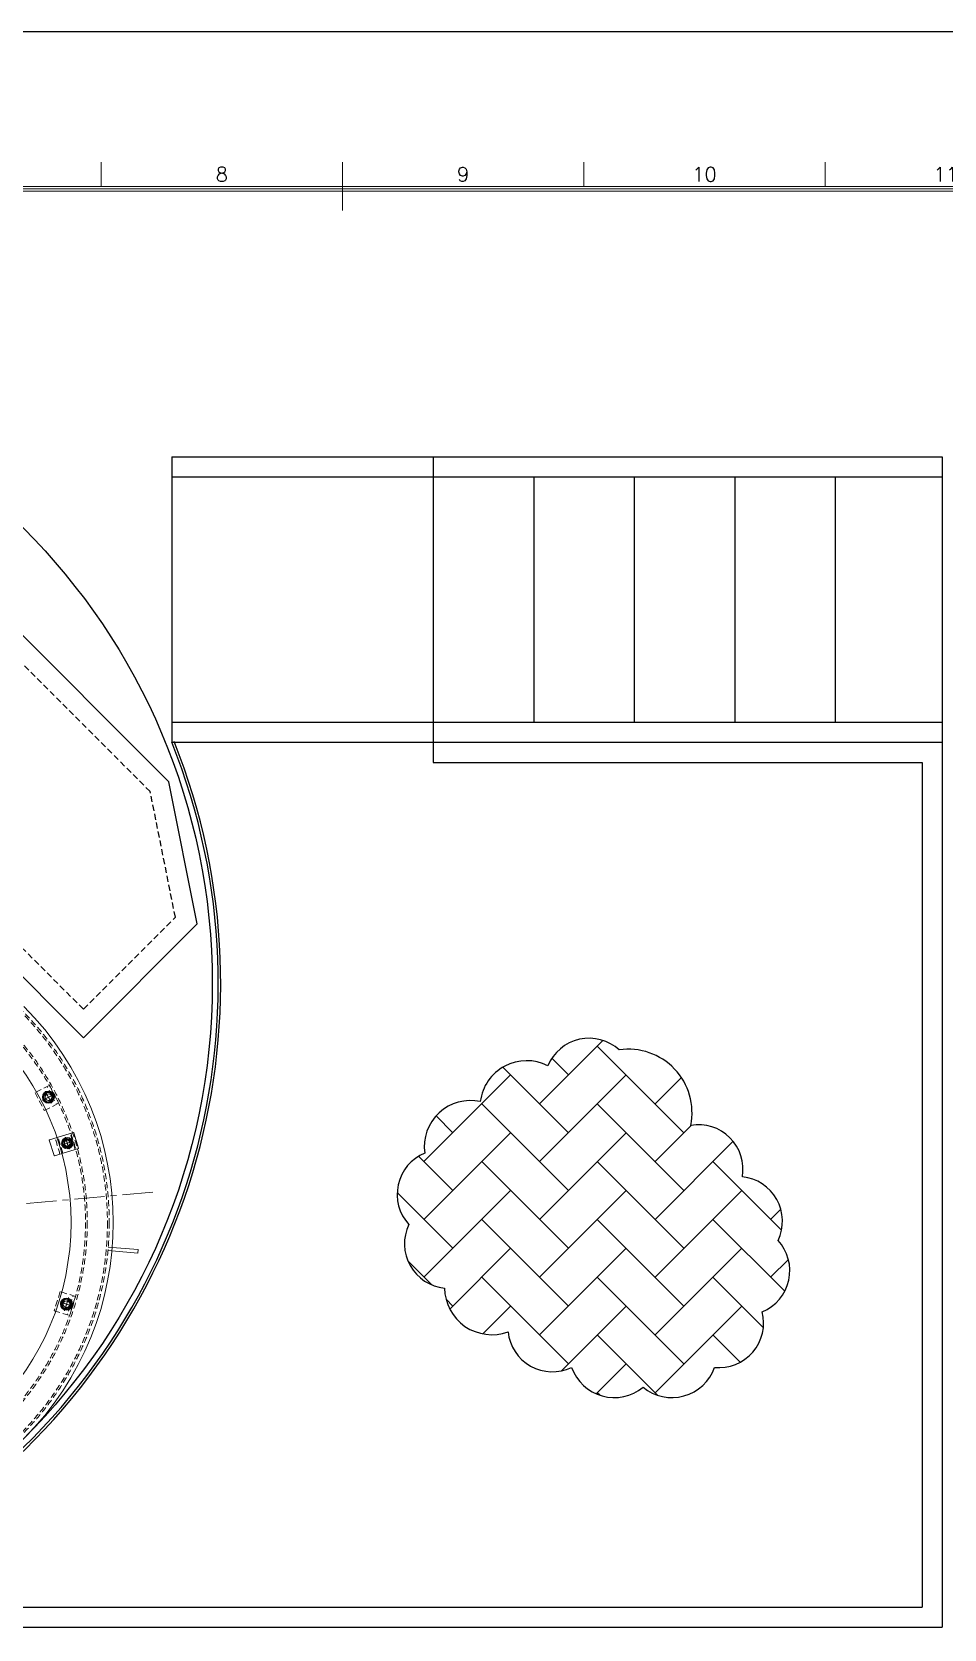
# Model space of a CAD drawing. Extents: x 0 to 24546, y -1194 to 5970.
# Drawn here: x 12819 to 15087, y 1999 to 5970 of the extents above; entities that cross this region are included whole.
import ezdxf
from ezdxf.enums import TextEntityAlignment as Align

# ---------------------------------------------------------------- set-up
doc = ezdxf.new("R2010")
doc.units = 0
doc.header["$LTSCALE"] = 60
doc.linetypes.add('CENTER', pattern=[2, 1.25, -0.25, 0.25, -0.25])
doc.linetypes.add('HIDDEN', pattern=[0.375, 0.25, -0.125])
doc.layers.get('0').update_dxf_attribs({"linetype": 'CONTINUOUS'})
for name, color, linetype in [('A', 2, 'CONTINUOUS'), ('BOM-UDEF', 3, 'CONTINUOUS'), ('C', 3, 'CENTER'), ('CL', 3, 'CENTER'), ('D', 1, 'CONTINUOUS'), ('H', 6, 'HIDDEN'), ('TITLE', 7, 'CONTINUOUS')]:
    doc.layers.add(name, color=color, linetype=linetype)
doc.styles.add('ROMANS', font='ROMANS')

# ---------------------------------------------------------------- blocks, each defined once
blk = doc.blocks.new('egasghr')
at = {"layer": 'A', "lineweight": 5}
for p, q in [((4766.1, 1991.9), (4766.1, 2031.9)), ((4829.1, 2032.9), (4767.1, 2032.9)), ((4830.1, 2031.9), (4830.1, 1991.9)), ((4829.1, 1990.9), (4767.1, 1990.9)), ((4787.1, 2020.4), (4792.1, 2020.4)), ((4787.1, 2003.4), (4792.1, 2003.4))]:
    blk.add_line(p, q, dxfattribs=at)
for centre, radius, start, end in [((4767.1, 2031.9), 1, 90, 180), ((4829.1, 2031.9), 1, 0, 90), ((4767.1, 1991.9), 1, 180, 270), ((4787.1, 2011.9), 8.5, 90, 270), ((4792.1, 2011.9), 8.5, 270, 90), ((4829.1, 1991.9), 1, 270, 0)]:
    blk.add_arc(centre, radius, start, end, dxfattribs=at)
at = {"layer": 'C', "lineweight": 5}
for p, q in [((4789.6, 1998.4), (4789.6, 2025.4)), ((4773.6, 2011.9), (4805.6, 2011.9))]:
    blk.add_line(p, q, dxfattribs=at)
at = {"layer": 'H', "lineweight": 5}
for p, q in [((4775.1, 1990.9), (4775.1, 2032.9)), ((4807.1, 1990.9), (4807.1, 2032.9))]:
    blk.add_line(p, q, dxfattribs=at)
blk = doc.blocks.new('HS_BOM', base_point=(2934.2, 4983.9))
at = {"layer": 'BOM-UDEF', "lineweight": 5}
blk.add_circle((2934.2, 4983.9), 0.25, dxfattribs=at)
blk = doc.blocks.new('aggs')
at = {"layer": 'A', "lineweight": 5}
for p, q in [((2058.8, 1709), (2047.8, 1702.7)), ((2069.8, 1702.7), (2058.8, 1709)), ((2047.8, 1702.7), (2047.8, 1690)), ((2047.8, 1690), (2058.8, 1683.6)), ((2058.8, 1683.6), (2069.8, 1690)), ((2069.8, 1690), (2069.8, 1702.7))]:
    blk.add_line(p, q, dxfattribs=at)
for radius in [14, 11.8, 11, 8, 7.1]:
    blk.add_circle((2058.8, 1696.3), radius, dxfattribs=at)
at = {"layer": 'CL', "lineweight": 5}
for p, q in [((2058.8, 1712.3), (2058.8, 1680.3)), ((2058.8, 1711), (2058.8, 1681.6)), ((2058.8, 1710.1), (2058.8, 1682.5)), ((2042.8, 1696.3), (2074.8, 1696.3)), ((2044.1, 1696.3), (2073.5, 1696.3)), ((2045, 1696.3), (2072.6, 1696.3))]:
    blk.add_line(p, q, dxfattribs=at)
at = {"layer": 'BOM-UDEF', "lineweight": 5}
for p in [(2060.4, 1707.3), (2060.5, 1705.8), (2063.3, 1705.1)]:
    blk.add_blockref('HS_BOM', p, dxfattribs=at)
blk = doc.blocks.new('SFFGEG')
at = {"layer": 'A', "lineweight": 5}
for p, q in [((464, -1043.64336), (452, -1050.5712)), ((452, -1050.5712), (452, -1064.4288)), ((452, -1064.4288), (464, -1071.35664)), ((476, -1050.5712), (464, -1043.64336)), ((464, -1071.35664), (476, -1064.4288)), ((476, -1064.4288), (476, -1050.5712))]:
    blk.add_line(p, q, dxfattribs=at)
for radius in [15, 13.3, 12]:
    blk.add_circle((464, -1057.5), radius, dxfattribs=at)
at = {"layer": 'CL', "lineweight": 5}
for p, q in [((447, -1057.5), (481, -1057.5)), ((448.152, -1057.5), (479.848, -1057.5)), ((448.7, -1057.5), (479.3, -1057.5)), ((464, -1040.5), (464, -1074.5)), ((464, -1041.652), (464, -1073.348)), ((464, -1042.2), (464, -1072.8))]:
    blk.add_line(p, q, dxfattribs=at)
at = {"layer": 'D', "lineweight": 5}
blk.add_circle((464, -1057.5), 8.1, dxfattribs=at)
at = {"layer": 'H', "lineweight": 5}
blk.add_circle((464, -1057.5), 9, dxfattribs=at)

msp = doc.modelspace()

# ---------------------------------------------------------------- hatches: boundary and pattern name
h = msp.add_hatch()
h.set_pattern_fill('AR-HBONE', color=256, style=0)
h.paths.add_polyline_path([(14003, 2738.2, 0.520567), (14161, 2649.4, 0.520567), (14338.7, 2600.1, 0.520567), (14516.4, 2649.4, 0.520567), (14634.9, 2787.6, 0.520567), (14674.3, 2965.2, 0.520567), (14585.5, 3123.1, 0.520567), (14457.2, 3251.3, 0.520567), (14279.5, 3438.8, 0.520567), (14101.8, 3399.3, 0.520567), (13933.9, 3310.5, 0.520567), (13795.7, 3182.3, 0.520567), (13756.2, 3004.7, 0.520567), (13845.1, 2846.8, 0.520567)])

# ---------------------------------------------------------------- linework, layer by layer
msp.add_lwpolyline([(14279.5, 3438.8, 0.520567), (14101.8, 3399.3, 0.520567), (14101.8, 3399.3, 0.520567), (13933.9, 3310.5, 0.520567), (13933.9, 3310.5, 0.520567), (13795.7, 3182.3, 0.520567), (13795.7, 3182.3, 0.520567), (13756.2, 3004.7, 0.520567), (13756.2, 3004.7, 0.520567), (13845.1, 2846.8, 0.520567), (13845.1, 2846.8, 0.520567), (14003, 2738.2, 0.520567), (14003, 2738.2, 0.520567), (14161, 2649.4, 0.520567), (14161, 2649.4, 0.520567), (14338.7, 2600.1, 0.520567), (14338.7, 2600.1, 0.520567), (14516.4, 2649.4, 0.520567), (14516.4, 2649.4, 0.520567), (14634.9, 2787.6, 0.520567), (14634.9, 2787.6, 0.520567), (14674.3, 2965.2, 0.520567), (14674.3, 2965.2, 0.520567), (14585.5, 3123.1, 0.520567), (14585.5, 3123.1, 0.520567), (14457.2, 3251.3, 0.520567), (14457.2, 3251.3, 0.520567)], format="xyb", close=True)
at = {"layer": 'A', "lineweight": 5}
for p, q in [((18391.2, 5586), (8791.2, 5586)), ((18385.2, 5580), (8797.2, 5580)), ((18379.2, 5574), (8803.2, 5574)), ((13082.7, 2933.3), (13017.9, 2939)), ((13083.5, 2942.3), (13018.7, 2947.9)), ((13083.5, 2942.3), (13082.7, 2933.3))]:
    msp.add_line(p, q, dxfattribs=at)
at = {"layer": 'A'}
for p, q in [((13159.3, 4105.7), (12169.3, 5095.7)), ((13166.7, 4913.7), (15082.3, 4913.7)), ((13166.7, 4913.7), (13166.7, 4203.7)), ((13816.7, 4913.7), (13816.7, 4153.7)), ((15082.3, 4913.7), (15082.3, 4203.7)), ((12947.1, 3469.3), (11532.9, 4883.5)), ((13166.7, 4863.7), (15082.3, 4863.7)), ((14066.7, 4863.7), (14066.7, 4253.7)), ((14316.7, 4863.7), (14316.7, 4253.7)), ((14566.7, 4863.7), (14566.7, 4253.7)), ((14816.7, 4863.7), (14816.7, 4253.7)), ((13166.7, 4253.7), (15082.3, 4253.7)), ((13166.7, 4203.7), (15082.3, 4203.7)), ((15082.3, 4203.7), (15082.3, 2003.7)), ((13816.7, 4153.7), (15032.3, 4153.7)), ((15032.3, 4153.7), (15032.3, 2053.7)), ((13230, 3752.2), (13159.3, 4105.7)), ((12947.1, 3469.3), (13230, 3752.2)), ((12632.3, 2053.7), (15032.3, 2053.7)), ((12582.3, 2003.7), (15082.3, 2003.7))]:
    msp.add_line(p, q, dxfattribs=at)
msp.add_lwpolyline([(8400, -1194), (18480, -1194), (18480, 5970), (8400, 5970)], close=True, dxfattribs=at)
msp.add_circle((11667.3, 3603.7), 1600, dxfattribs=at)
at = {"layer": 'A', "lineweight": 5}
msp.add_circle((12261.2, 3009.7), 655, dxfattribs=at)
at = {"layer": 'A'}
for radius in [1615, 1621]:
    msp.add_arc((11667.3, 3603.7), radius, 304.5109, 21.8092, dxfattribs=at)
at = {"layer": 'A', "lineweight": 5}
msp.add_arc((12261.2, 3009.7), 760, 225, 45, dxfattribs=at)
at = {"layer": 'CL', "lineweight": 5}
msp.add_line((13119.2, 3084.8), (11403.3, 2934.6), dxfattribs=at)
at = {"layer": 'H'}
for p, q in [((13113.2, 4081.1), (12144.7, 5049.6)), ((12947.1, 3540), (11603.6, 4883.5)), ((13175.7, 3768.6), (13113.2, 4081.1)), ((12947.1, 3540), (13175.7, 3768.6))]:
    msp.add_line(p, q, dxfattribs=at)
at = {"layer": 'H', "lineweight": 5}
for p, q in [((12862.2, 3350.7), (12826.7, 3332.3)), ((12868.4, 3325.8), (12856.9, 3348)), ((12873.8, 3328.6), (12862.2, 3350.7)), ((12826.7, 3332.3), (12849.8, 3287.9)), ((12849.8, 3287.9), (12885.3, 3306.4)), ((12868.4, 3325.8), (12880, 3303.6)), ((12873.8, 3328.6), (12885.3, 3306.4)), ((13017.9, 2939), (13008, 2939.8)), ((13018.7, 2947.9), (13008.8, 2948.8)), ((12889.2, 2837.9), (12874.2, 2790.2)), ((12927.3, 2825.9), (12889.2, 2837.9)), ((12914.1, 2803.8), (12921.6, 2827.7)), ((12919.8, 2802), (12927.3, 2825.9)), ((12874.2, 2790.2), (12912.3, 2778.2)), ((12914.1, 2803.8), (12906.6, 2780)), ((12919.8, 2802), (12912.3, 2778.2))]:
    msp.add_line(p, q, dxfattribs=at)
for radius in [750, 745.5, 695.5, 691]:
    msp.add_circle((12261.2, 3009.7), radius, dxfattribs=at)
msp.add_arc((12352.1, 3037.5), 555, 14.8315, 19.1685, dxfattribs=at)
at = {"layer": 'TITLE', "color": 6, "lineweight": 5}
for p, q in [((12991.2, 5586), (12991.2, 5646)), ((13591.2, 5526), (13591.2, 5646)), ((14191.2, 5586), (14191.2, 5646)), ((14791.2, 5586), (14791.2, 5646))]:
    msp.add_line(p, q, dxfattribs=at)

# ---------------------------------------------------------------- block references
at = {"layer": 'A', "lineweight": 5}
for name, p, rotation in [('SFFGEG', (11960.1, 4045.1), 27.50000000003505), ('aggs', (11433.9, 982.9), 16.99999999992708), ('SFFGEG', (12780.5, 3954.8), 342.5000000000351)]:
    msp.add_blockref(name, p, dxfattribs=dict(at, rotation=rotation))
at = {"layer": 'A', "lineweight": 5, "xscale": -1, "rotation": 17.00000000003439}
msp.add_blockref('egasghr', (18075.3, 2683.4), dxfattribs=at)

# ---------------------------------------------------------------- texts
at = {"layer": 'TITLE', "color": 6, "lineweight": 5, "style": 'ROMANS'}
for s, p in [('8', (13291.2, 5616)), ('9', (13891.2, 5616)), ('10', (14491.2, 5616)), ('11', (15091.2, 5616))]:
    msp.add_text(s, height=36, dxfattribs=at).set_placement(p, align=Align.MIDDLE)

doc.saveas('drawing.dxf')
